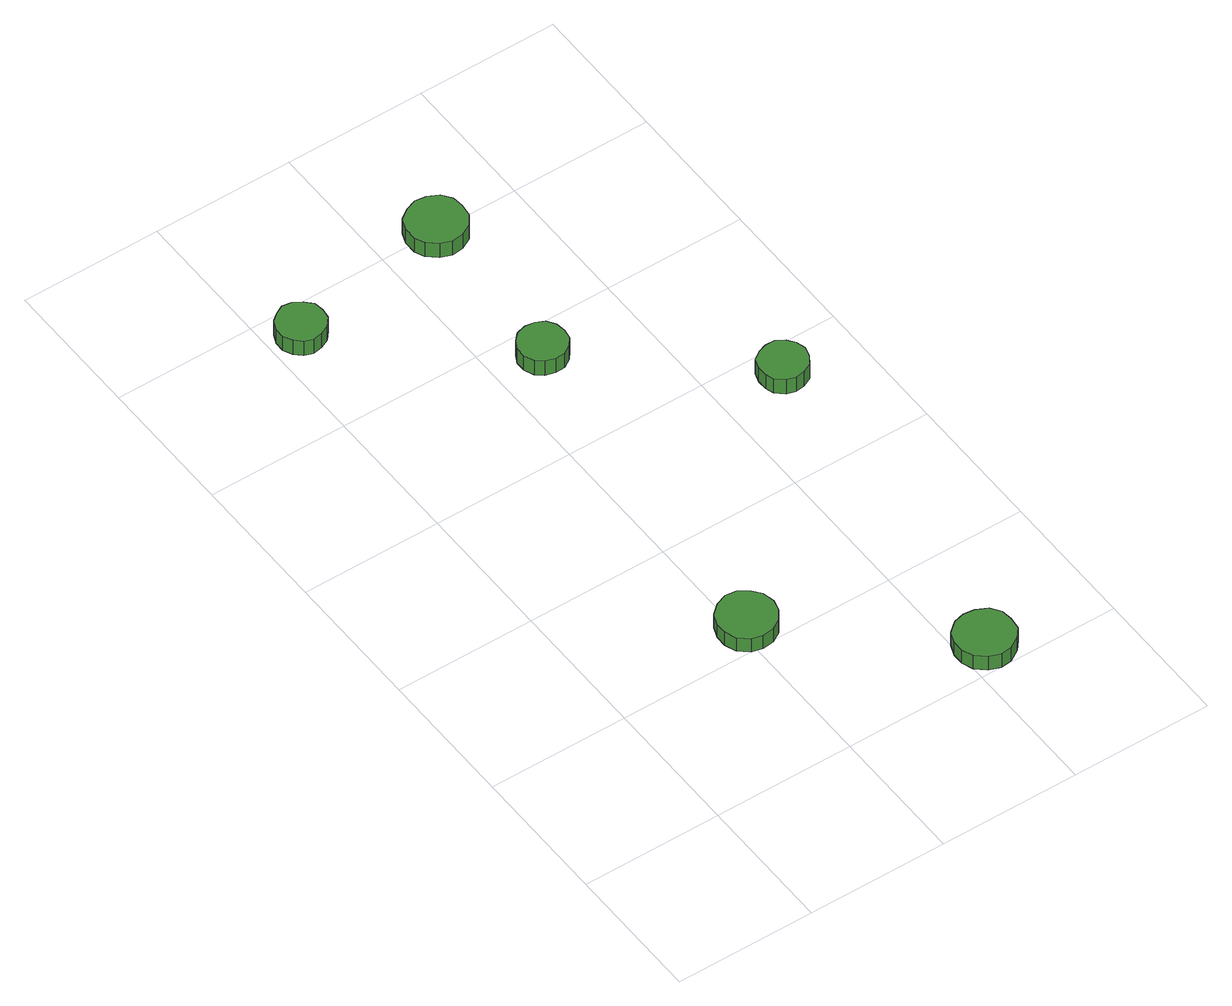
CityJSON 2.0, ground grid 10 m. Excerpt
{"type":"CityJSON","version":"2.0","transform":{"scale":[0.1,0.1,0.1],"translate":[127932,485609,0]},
"CityObjects":{
"tree1":{"type":"SolitaryVegetationObject","attributes":{"function":"something"},"geometry":[{"type":"MultiSurface","lod":"1","boundaries":[[[0,1,2,3,4,5,6,7,8,9,10,11,12,13,14]],[[15,16,17,18,19,20,21,22,23,24,25,26,27,28,29]],[[0,29,28,1]],[[1,28,27,2]],[[2,27,26,3]],[[3,26,25,4]],[[4,25,24,5]],[[5,24,23,6]],[[6,23,22,7]],[[7,22,21,8]],[[8,21,20,9]],[[9,20,19,10]],[[10,19,18,11]],[[11,18,17,12]],[[12,17,16,13]],[[13,16,15,14]],[[14,15,29,0]]]}]},
"tree2":{"type":"SolitaryVegetationObject","attributes":{"function":"something"},"geometry":[{"type":"MultiSurface","lod":"1","boundaries":[[[30,31,32,33,34,35,36,37,38,39,40,41,42,43,44]],[[45,46,47,48,49,50,51,52,53,54,55,56,57,58,59]],[[30,59,58,31]],[[31,58,57,32]],[[32,57,56,33]],[[33,56,55,34]],[[34,55,54,35]],[[35,54,53,36]],[[36,53,52,37]],[[37,52,51,38]],[[38,51,50,39]],[[39,50,49,40]],[[40,49,48,41]],[[41,48,47,42]],[[42,47,46,43]],[[43,46,45,44]],[[44,45,59,30]]]}]},
"tree3":{"type":"SolitaryVegetationObject","attributes":{"function":"something"},"geometry":[{"type":"MultiSurface","lod":"1","boundaries":[[[60,61,62,63,64,65,66,67,68,69,70,71,72,73,74]],[[75,76,77,78,79,80,81,82,83,84,85,86,87,88,89]],[[60,89,88,61]],[[61,88,87,62]],[[62,87,86,63]],[[63,86,85,64]],[[64,85,84,65]],[[65,84,83,66]],[[66,83,82,67]],[[67,82,81,68]],[[68,81,80,69]],[[69,80,79,70]],[[70,79,78,71]],[[71,78,77,72]],[[72,77,76,73]],[[73,76,75,74]],[[74,75,89,60]]]}]},
"tree4":{"type":"SolitaryVegetationObject","attributes":{"function":"something"},"geometry":[{"type":"MultiSurface","lod":"1","boundaries":[[[90,91,92,93,94,95,96,97,98,99,100,101,102,103,104]],[[105,106,107,108,109,110,111,112,113,114,115,116,117,118,119]],[[90,119,118,91]],[[91,118,117,92]],[[92,117,116,93]],[[93,116,115,94]],[[94,115,114,95]],[[95,114,113,96]],[[96,113,112,97]],[[97,112,111,98]],[[98,111,110,99]],[[99,110,109,100]],[[100,109,108,101]],[[101,108,107,102]],[[102,107,106,103]],[[103,106,105,104]],[[104,105,119,90]]]}]},
"tree5":{"type":"SolitaryVegetationObject","attributes":{"function":"something"},"geometry":[{"type":"MultiSurface","lod":"1","boundaries":[[[120,121,122,123,124,125,126,127,128,129,130,131,132,133,134]],[[135,136,137,138,139,140,141,142,143,144,145,146,147,148,149]],[[120,149,148,121]],[[121,148,147,122]],[[122,147,146,123]],[[123,146,145,124]],[[124,145,144,125]],[[125,144,143,126]],[[126,143,142,127]],[[127,142,141,128]],[[128,141,140,129]],[[129,140,139,130]],[[130,139,138,131]],[[131,138,137,132]],[[132,137,136,133]],[[133,136,135,134]],[[134,135,149,120]]]}]},
"tree6":{"type":"SolitaryVegetationObject","attributes":{"function":"something"},"geometry":[{"type":"MultiSurface","lod":"1","boundaries":[[[150,151,152,153,154,155,156,157,158,159,160,161,162,163,164]],[[165,166,167,168,169,170,171,172,173,174,175,176,177,178,179]],[[150,179,178,151]],[[151,178,177,152]],[[152,177,176,153]],[[153,176,175,154]],[[154,175,174,155]],[[155,174,173,156]],[[156,173,172,157]],[[157,172,171,158]],[[158,171,170,159]],[[159,170,169,160]],[[160,169,168,161]],[[161,168,167,162]],[[162,167,166,163]],[[163,166,165,164]],[[164,165,179,150]]]}]}
},
"vertices":[
[126,118,22],[124,127,22],[119,133,22],[112,138,22],[104,139,22],[96,136,22],[89,130,22],[86,122,22],[86,114,22],[89,106,22],[96,100,22],[104,98,22],[112,99,22],[119,103,22],[124,110,22],[124,110,10],[119,103,10],[112,99,10],[104,98,10],[96,100,10],[89,106,10],[86,114,10],[86,122,10],[89,130,10],[96,136,10],[104,139,10],[112,138,10],[119,133,10],[124,127,10],[126,118,10],
[38,476,25],[37,483,25],[32,488,25],[26,492,25],[19,493,25],[13,490,25],[8,486,25],[5,479,25],[5,472,25],[8,466,25],[13,461,25],[19,459,25],[26,460,25],[32,463,25],[37,469,25],[37,469,12],[32,463,12],[26,460,12],[19,459,12],[13,461,12],[8,466,12],[5,472,12],[5,479,12],[8,486,12],[13,490,12],[19,493,12],[26,492,12],[32,488,12],[37,483,12],[38,476,12],
[237,21,22],[236,29,22],[231,36,22],[223,40,22],[215,41,22],[207,39,22],[200,33,22],[197,25,22],[197,17,22],[200,9,22],[207,3,22],[215,0,22],[223,1,22],[231,6,22],[236,12,22],[236,12,10],[231,6,10],[223,1,10],[215,0,10],[207,3,10],[200,9,10],[197,17,10],[197,25,10],[200,33,10],[207,39,10],[215,41,10],[223,40,10],[231,36,10],[236,29,10],[237,21,10],
[151,377,23],[150,384,23],[146,390,23],[140,393,23],[133,394,23],[126,392,23],[121,387,23],[118,381,23],[118,374,23],[121,367,23],[126,363,23],[133,361,23],[140,361,23],[146,365,23],[150,370,23],[150,370,10],[146,365,10],[140,361,10],[133,361,10],[126,363,10],[121,367,10],[118,374,10],[118,381,10],[121,387,10],[126,392,10],[133,394,10],[140,393,10],[146,390,10],[150,384,10],[151,377,10],
[160,499,23],[159,507,23],[154,514,23],[146,518,23],[138,519,23],[130,516,23],[123,511,23],[120,503,23],[120,494,23],[123,487,23],[130,481,23],[138,478,23],[146,479,23],[154,483,23],[159,490,23],[159,490,10],[154,483,10],[146,479,10],[138,478,10],[130,481,10],[123,487,10],[120,494,10],[120,503,10],[123,511,10],[130,516,10],[138,519,10],[146,518,10],[154,514,10],[159,507,10],[160,499,10],
[264,279,23],[262,286,23],[258,291,23],[252,295,23],[245,295,23],[239,293,23],[233,289,23],[231,282,23],[231,275,23],[233,269,23],[239,264,23],[245,262,23],[252,263,23],[258,266,23],[262,272,23],[262,272,10],[258,266,10],[252,263,10],[245,262,10],[239,264,10],[233,269,10],[231,275,10],[231,282,10],[233,289,10],[239,293,10],[245,295,10],[252,295,10],[258,291,10],[262,286,10],[264,279,10]
]}
